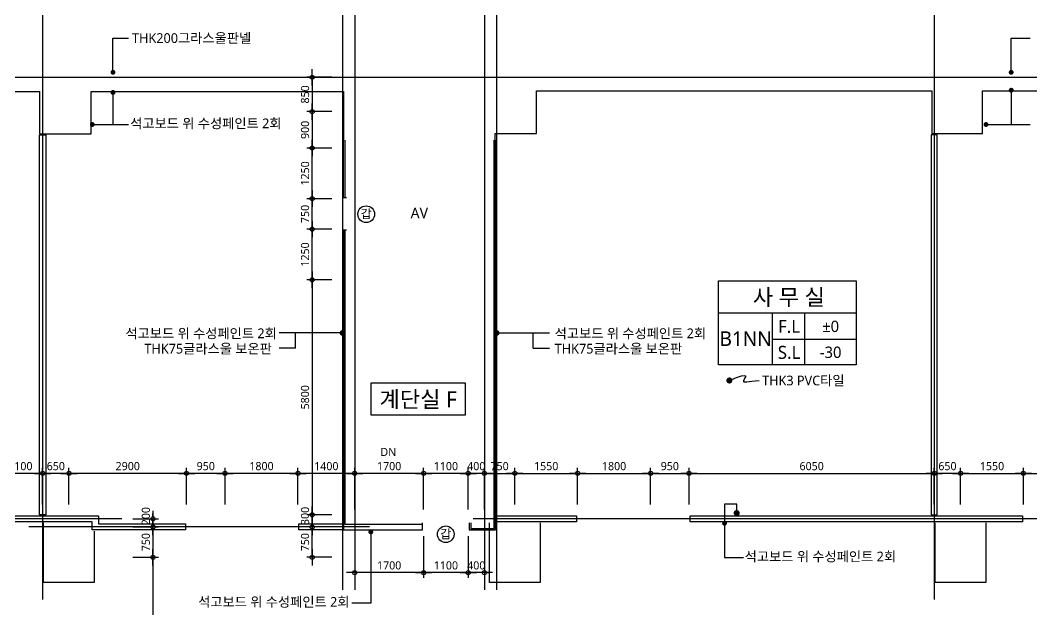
# Model space of a CAD drawing. Header units: millimetres. Extents: x 3775 to 244986, y 1861 to 55808.
# Drawn here: x 192805 to 217764, y 26839 to 41390 of the extents above; entities that cross this region are included whole.
import ezdxf
from ezdxf.enums import TextEntityAlignment as Align

# ---------------------------------------------------------------- set-up
doc = ezdxf.new("R2010")
doc.units = ezdxf.units.MM
doc.header["$LTSCALE"] = 100
doc.header["$MEASUREMENT"] = 0
doc.header["$PDSIZE"] = -10
doc.linetypes.add('CEN', pattern=[62, 60, -1, 0, -1])
doc.layers.get('0').update_dxf_attribs({"linetype": 'CONTINUOUS'})
doc.layers.get('Defpoints').update_dxf_attribs({"color": 171, "linetype": 'CONTINUOUS'})
for name, color, linetype in [('CEN(ST)', 1, 'CEN'), ('INS', 252, 'BATTING'), ('LED', 7, 'CONTINUOUS'), ('NDIM', 7, 'CONTINUOUS'), ('TEXT(MIN)', 7, 'CONTINUOUS'), ('TEXT(NOTE小)', 1, 'CONTINUOUS'), ('TEXT(노트)', 7, 'CONTINUOUS'), ('TEXT(실명)', 3, 'CONTINUOUS'), ('TEXT-기입', 6, 'CONTINUOUS'), ('TITLE', 7, 'CONTINUOUS'), ('WALL-석고보드', 7, 'CONTINUOUS')]:
    doc.layers.add(name, color=color, linetype=linetype)
doc.styles.add('CGS', font='cgse', dxfattribs={"bigfont": 'cgs'})
doc.styles.add('나눔바른고딕', font='NanumBarunGothic.ttf')
doc.linetypes.add('BATTING', pattern='A,0.0001,-0.1,[134,ltypeshp.shx,S=0.1,R=0,X=-0.1,Y=0],-0.2,[134,ltypeshp.shx,S=0.1,R=180,X=0.1,Y=0],-0.1', length=0.4001)
doc.dimstyles.new('NDIM 1200', dxfattribs={"dimscale": 75, "dimtxt": 3, "dimasz": 1, "dimexe": 2, "dimexo": 2, "dimgap": 1, "dimtad": 1, "dimdec": 0, "dimdsep": 46, "dimtxsty": 'CGS', "dimblk": 'DOT0', "dimcen": 1, "dimdle": 8, "dimclrd": 256, "dimclre": 256, "dimclrt": 256, "dimadec": 0, "dimazin": 0, "dimtfac": 1, "dimtdec": 0, "dimtix": 1, "dimtmove": 2, "dimatfit": 3, "dimldrblk": 'DOT0', "dimfxl": 1, "dimtolj": 1, "dimtzin": 0, "dimlwd": -1, "dimlwe": -1, "dimarcsym": 0})

# ---------------------------------------------------------------- blocks, each defined once
blk = doc.blocks.new('DOT0')
blk.add_line((-3, 0), (3, 0))
at = {"color": 6}
blk.add_circle((0, 0), 0.75, dxfattribs=at)
blk = doc.blocks.new('*D411')
at = {"layer": 'Defpoints', "color": 0, "ltscale": 0.4, "transparency": 16777216}
for p in [(200009, 36233), (200626, 36233), (200626, 34983)]:
    blk.add_point(p, dxfattribs=at)
at = {"layer": 'NDIM', "ltscale": 0.4, "transparency": 16777216}
for p, q in [((200492, 36233), (199875, 36233)), ((200009, 35050), (200009, 36166)), ((200492, 34983), (199875, 34983))]:
    blk.add_line(p, q, dxfattribs=at)
at = {"layer": 'NDIM', "ltscale": 0.4, "transparency": 16777216, "xscale": 67, "yscale": 67, "zscale": 67}
for p, rotation in [((200009, 36233), 90), ((200009, 34983), 270)]:
    blk.add_blockref('DOT0', p, dxfattribs=dict(at, rotation=rotation))
at = {"layer": 'NDIM', "ltscale": 0.4, "transparency": 16777216, "insert": (199833, 35608), "char_height": 201, "attachment_point": 5, "rotation": 90, "style": '나눔바른고딕'}
blk.add_mtext('\\A1;1250', dxfattribs=at)
blk = doc.blocks.new('*D412')
at = {"layer": 'Defpoints', "color": 0, "ltscale": 0.4, "transparency": 16777216}
for p in [(200626, 39133), (200009, 38233), (200626, 38233)]:
    blk.add_point(p, dxfattribs=at)
at = {"layer": 'NDIM', "ltscale": 0.4, "transparency": 16777216}
for p, q in [((200492, 39133), (199875, 39133)), ((200009, 39066), (200009, 38300)), ((200492, 38233), (199875, 38233))]:
    blk.add_line(p, q, dxfattribs=at)
at = {"layer": 'NDIM', "ltscale": 0.4, "transparency": 16777216, "xscale": 67, "yscale": 67, "zscale": 67}
for p, rotation in [((200009, 39133), 90), ((200009, 38233), 270)]:
    blk.add_blockref('DOT0', p, dxfattribs=dict(at, rotation=rotation))
at = {"layer": 'NDIM', "ltscale": 0.4, "transparency": 16777216, "insert": (199833, 38683), "char_height": 201, "attachment_point": 5, "rotation": 90, "style": '나눔바른고딕'}
blk.add_mtext('\\A1;900', dxfattribs=at)
blk = doc.blocks.new('*D413')
at = {"layer": 'Defpoints', "color": 0, "ltscale": 0.4, "transparency": 16777216}
for p in [(200626, 39983), (200009, 39133), (200626, 39133)]:
    blk.add_point(p, dxfattribs=at)
at = {"layer": 'NDIM', "ltscale": 0.4, "transparency": 16777216}
for p, q in [((200492, 39983), (199875, 39983)), ((200009, 39916), (200009, 39200)), ((200492, 39133), (199875, 39133))]:
    blk.add_line(p, q, dxfattribs=at)
at = {"layer": 'NDIM', "ltscale": 0.4, "transparency": 16777216, "xscale": 67, "yscale": 67, "zscale": 67}
for p, rotation in [((200009, 39983), 90), ((200009, 39133), 270)]:
    blk.add_blockref('DOT0', p, dxfattribs=dict(at, rotation=rotation))
at = {"layer": 'NDIM', "ltscale": 0.4, "transparency": 16777216, "insert": (199833, 39558), "char_height": 201, "attachment_point": 5, "rotation": 90, "style": '나눔바른고딕'}
blk.add_mtext('\\A1;850', dxfattribs=at)
blk = doc.blocks.new('*D414')
at = {"layer": 'Defpoints', "color": 0, "ltscale": 0.4, "transparency": 16777216}
for p in [(200626, 34983), (200009, 29183), (200626, 29183)]:
    blk.add_point(p, dxfattribs=at)
at = {"layer": 'NDIM', "ltscale": 0.4, "transparency": 16777216}
for p, q in [((200492, 34983), (199875, 34983)), ((200009, 34916), (200009, 29250)), ((200492, 29183), (199875, 29183))]:
    blk.add_line(p, q, dxfattribs=at)
at = {"layer": 'NDIM', "ltscale": 0.4, "transparency": 16777216, "xscale": 67, "yscale": 67, "zscale": 67}
for p, rotation in [((200009, 34983), 90), ((200009, 29183), 270)]:
    blk.add_blockref('DOT0', p, dxfattribs=dict(at, rotation=rotation))
at = {"layer": 'NDIM', "ltscale": 0.4, "transparency": 16777216, "insert": (199833, 32083), "char_height": 201, "attachment_point": 5, "rotation": 90, "style": '나눔바른고딕'}
blk.add_mtext('\\A1;5800', dxfattribs=at)
blk = doc.blocks.new('*D415')
at = {"layer": 'Defpoints', "color": 0, "ltscale": 0.4, "transparency": 16777216}
for p in [(200009, 29183), (200626, 29183), (200626, 28883)]:
    blk.add_point(p, dxfattribs=at)
at = {"layer": 'NDIM', "ltscale": 0.4, "transparency": 16777216}
for p, q in [((200492, 29183), (199875, 29183)), ((200009, 28950), (200009, 29116)), ((200492, 28883), (199875, 28883))]:
    blk.add_line(p, q, dxfattribs=at)
at = {"layer": 'NDIM', "ltscale": 0.4, "transparency": 16777216, "xscale": 67, "yscale": 67, "zscale": 67}
for p, rotation in [((200009, 29183), 90), ((200009, 28883), 270)]:
    blk.add_blockref('DOT0', p, dxfattribs=dict(at, rotation=rotation))
at = {"layer": 'NDIM', "ltscale": 0.4, "transparency": 16777216, "insert": (199833, 29155), "char_height": 201, "attachment_point": 5, "rotation": 90, "style": '나눔바른고딕'}
blk.add_mtext('\\A1;300', dxfattribs=at)
blk = doc.blocks.new('갑종방화문표기')
at = {"layer": 'TEXT(NOTE小)'}
blk.add_circle((0, 0), 150, dxfattribs=at)
at = {"layer": 'TEXT(NOTE小)', "style": '나눔바른고딕'}
blk.add_text('갑', height=160, dxfattribs=at).set_placement((1, 7), align=Align.MIDDLE_CENTER)
blk = doc.blocks.new('*D416')
at = {"layer": 'Defpoints', "color": 0, "ltscale": 0.4, "transparency": 16777216}
for p in [(201058, 28787), (202758, 28787), (201058, 27757)]:
    blk.add_point(p, dxfattribs=at)
at = {"layer": 'NDIM', "ltscale": 0.4, "transparency": 16777216}
for p, q in [((201058, 28653), (201058, 27623)), ((202758, 28653), (202758, 27623)), ((202691, 27757), (201125, 27757))]:
    blk.add_line(p, q, dxfattribs=at)
at = {"layer": 'NDIM', "ltscale": 0.4, "transparency": 16777216, "xscale": 67, "yscale": 67, "zscale": 67, "rotation": 180}
blk.add_blockref('DOT0', (201058, 27757), dxfattribs=at)
at = {"layer": 'NDIM', "ltscale": 0.4, "transparency": 16777216, "xscale": 67, "yscale": 67, "zscale": 67}
blk.add_blockref('DOT0', (202758, 27757), dxfattribs=at)
at = {"layer": 'NDIM', "ltscale": 0.4, "transparency": 16777216, "insert": (201908, 27933), "char_height": 201, "attachment_point": 5, "style": '나눔바른고딕'}
blk.add_mtext('\\A1;1700', dxfattribs=at)
blk = doc.blocks.new('*D417')
at = {"layer": 'Defpoints', "color": 0, "ltscale": 0.4, "transparency": 16777216}
for p in [(202758, 28787), (203858, 28787), (202758, 27757)]:
    blk.add_point(p, dxfattribs=at)
at = {"layer": 'NDIM', "ltscale": 0.4, "transparency": 16777216}
for p, q in [((202758, 28653), (202758, 27623)), ((203858, 28653), (203858, 27623)), ((203791, 27757), (202825, 27757))]:
    blk.add_line(p, q, dxfattribs=at)
at = {"layer": 'NDIM', "ltscale": 0.4, "transparency": 16777216, "xscale": 67, "yscale": 67, "zscale": 67, "rotation": 180}
blk.add_blockref('DOT0', (202758, 27757), dxfattribs=at)
at = {"layer": 'NDIM', "ltscale": 0.4, "transparency": 16777216, "xscale": 67, "yscale": 67, "zscale": 67}
blk.add_blockref('DOT0', (203858, 27757), dxfattribs=at)
at = {"layer": 'NDIM', "ltscale": 0.4, "transparency": 16777216, "insert": (203308, 27933), "char_height": 201, "attachment_point": 5, "style": '나눔바른고딕'}
blk.add_mtext('\\A1;1100', dxfattribs=at)
blk = doc.blocks.new('*D418')
at = {"layer": 'Defpoints', "color": 0, "ltscale": 0.4, "transparency": 16777216}
for p in [(203858, 28787), (204258, 28787), (203858, 27757)]:
    blk.add_point(p, dxfattribs=at)
at = {"layer": 'NDIM', "ltscale": 0.4, "transparency": 16777216}
for p, q in [((203858, 28653), (203858, 27623)), ((204258, 28653), (204258, 27623)), ((203791, 27757), (203724, 27757)), ((204258, 27757), (203858, 27757)), ((204325, 27757), (204392, 27757))]:
    blk.add_line(p, q, dxfattribs=at)
at = {"layer": 'NDIM', "ltscale": 0.4, "transparency": 16777216, "xscale": 67, "yscale": 67, "zscale": 67}
blk.add_blockref('DOT0', (203858, 27757), dxfattribs=at)
at = {"layer": 'NDIM', "ltscale": 0.4, "transparency": 16777216, "xscale": 67, "yscale": 67, "zscale": 67, "rotation": 180}
blk.add_blockref('DOT0', (204258, 27757), dxfattribs=at)
at = {"layer": 'NDIM', "ltscale": 0.4, "transparency": 16777216, "insert": (204058, 27933), "char_height": 201, "attachment_point": 5, "style": '나눔바른고딕'}
blk.add_mtext('\\A1;400', dxfattribs=at)
blk = doc.blocks.new('*D409')
at = {"layer": 'Defpoints', "color": 0, "ltscale": 0.4, "transparency": 16777216}
for p in [(200009, 36983), (200626, 36983), (200626, 36233)]:
    blk.add_point(p, dxfattribs=at)
at = {"layer": 'NDIM', "ltscale": 0.4, "transparency": 16777216}
for p, q in [((200492, 36983), (199875, 36983)), ((200009, 36300), (200009, 36916)), ((200492, 36233), (199875, 36233))]:
    blk.add_line(p, q, dxfattribs=at)
at = {"layer": 'NDIM', "ltscale": 0.4, "transparency": 16777216, "xscale": 67, "yscale": 67, "zscale": 67}
for p, rotation in [((200009, 36983), 90), ((200009, 36233), 270)]:
    blk.add_blockref('DOT0', p, dxfattribs=dict(at, rotation=rotation))
at = {"layer": 'NDIM', "ltscale": 0.4, "transparency": 16777216, "insert": (199833, 36608), "char_height": 201, "attachment_point": 5, "rotation": 90, "style": '나눔바른고딕'}
blk.add_mtext('\\A1;750', dxfattribs=at)
blk = doc.blocks.new('*D410')
at = {"layer": 'Defpoints', "color": 0, "ltscale": 0.4, "transparency": 16777216}
for p in [(200009, 38233), (200626, 38233), (200626, 36983)]:
    blk.add_point(p, dxfattribs=at)
at = {"layer": 'NDIM', "ltscale": 0.4, "transparency": 16777216}
for p, q in [((200492, 38233), (199875, 38233)), ((200009, 37050), (200009, 38166)), ((200492, 36983), (199875, 36983))]:
    blk.add_line(p, q, dxfattribs=at)
at = {"layer": 'NDIM', "ltscale": 0.4, "transparency": 16777216, "xscale": 67, "yscale": 67, "zscale": 67}
for p, rotation in [((200009, 38233), 90), ((200009, 36983), 270)]:
    blk.add_blockref('DOT0', p, dxfattribs=dict(at, rotation=rotation))
at = {"layer": 'NDIM', "ltscale": 0.4, "transparency": 16777216, "insert": (199833, 37608), "char_height": 201, "attachment_point": 5, "rotation": 90, "style": '나눔바른고딕'}
blk.add_mtext('\\A1;1250', dxfattribs=at)
blk = doc.blocks.new('*D435')
at = {"layer": 'Defpoints', "color": 0, "ltscale": 0.4, "transparency": 16777216}
for p in [(195453, 28133), (195453, 23983), (196080, 23983)]:
    blk.add_point(p, dxfattribs=at)
at = {"layer": 'NDIM', "ltscale": 0.4, "transparency": 16777216}
for p, q in [((195587, 28133), (196214, 28133)), ((196080, 28066), (196080, 24050)), ((195587, 23983), (196214, 23983))]:
    blk.add_line(p, q, dxfattribs=at)
at = {"layer": 'NDIM', "ltscale": 0.4, "transparency": 16777216, "xscale": 67, "yscale": 67, "zscale": 67}
for p, rotation in [((196080, 28133), 90), ((196080, 23983), 270)]:
    blk.add_blockref('DOT0', p, dxfattribs=dict(at, rotation=rotation))
at = {"layer": 'NDIM', "ltscale": 0.4, "transparency": 16777216, "insert": (195904, 26058), "char_height": 201, "attachment_point": 5, "rotation": 90, "style": '나눔바른고딕'}
blk.add_mtext('\\A1;4150', dxfattribs=at)
blk = doc.blocks.new('*D436')
at = {"layer": 'Defpoints', "color": 0, "ltscale": 0.4, "transparency": 16777216}
for p in [(195453, 29083), (195453, 28883), (196080, 28883)]:
    blk.add_point(p, dxfattribs=at)
at = {"layer": 'NDIM', "ltscale": 0.4, "transparency": 16777216}
for p, q in [((196080, 29150), (196080, 29217)), ((195587, 29083), (196214, 29083)), ((196080, 29083), (196080, 28883)), ((195587, 28883), (196214, 28883)), ((196080, 28816), (196080, 28749))]:
    blk.add_line(p, q, dxfattribs=at)
at = {"layer": 'NDIM', "ltscale": 0.4, "transparency": 16777216, "xscale": 67, "yscale": 67, "zscale": 67}
for p, rotation in [((196080, 29083), 270), ((196080, 28883), 90)]:
    blk.add_blockref('DOT0', p, dxfattribs=dict(at, rotation=rotation))
at = {"layer": 'NDIM', "ltscale": 0.4, "transparency": 16777216, "insert": (195904, 29150), "char_height": 201, "attachment_point": 5, "rotation": 90, "style": '나눔바른고딕'}
blk.add_mtext('\\A1;200', dxfattribs=at)
blk = doc.blocks.new('*D437')
at = {"layer": 'Defpoints', "color": 0, "ltscale": 0.4, "transparency": 16777216}
for p in [(195453, 28883), (195453, 28133), (196080, 28133)]:
    blk.add_point(p, dxfattribs=at)
at = {"layer": 'NDIM', "ltscale": 0.4, "transparency": 16777216}
for p, q in [((195587, 28883), (196214, 28883)), ((196080, 28816), (196080, 28200)), ((195587, 28133), (196214, 28133))]:
    blk.add_line(p, q, dxfattribs=at)
at = {"layer": 'NDIM', "ltscale": 0.4, "transparency": 16777216, "xscale": 67, "yscale": 67, "zscale": 67}
for p, rotation in [((196080, 28883), 90), ((196080, 28133), 270)]:
    blk.add_blockref('DOT0', p, dxfattribs=dict(at, rotation=rotation))
at = {"layer": 'NDIM', "ltscale": 0.4, "transparency": 16777216, "insert": (195904, 28508), "char_height": 201, "attachment_point": 5, "rotation": 90, "style": '나눔바른고딕'}
blk.add_mtext('\\A1;750', dxfattribs=at)
blk = doc.blocks.new('*D438')
at = {"layer": 'Defpoints', "color": 0, "ltscale": 0.4, "transparency": 16777216}
for p in [(200009, 28883), (200626, 28883), (200626, 28133)]:
    blk.add_point(p, dxfattribs=at)
at = {"layer": 'NDIM', "ltscale": 0.4, "transparency": 16777216}
for p, q in [((200492, 28883), (199875, 28883)), ((200009, 28200), (200009, 28816)), ((200492, 28133), (199875, 28133))]:
    blk.add_line(p, q, dxfattribs=at)
at = {"layer": 'NDIM', "ltscale": 0.4, "transparency": 16777216, "xscale": 67, "yscale": 67, "zscale": 67}
for p, rotation in [((200009, 28883), 90), ((200009, 28133), 270)]:
    blk.add_blockref('DOT0', p, dxfattribs=dict(at, rotation=rotation))
at = {"layer": 'NDIM', "ltscale": 0.4, "transparency": 16777216, "insert": (199833, 28508), "char_height": 201, "attachment_point": 5, "rotation": 90, "style": '나눔바른고딕'}
blk.add_mtext('\\A1;750', dxfattribs=at)
blk = doc.blocks.new('*D441')
at = {"layer": 'Defpoints', "color": 0, "ltscale": 0.4, "transparency": 16777216}
for p in [(208358, 30206), (206558, 29306), (208358, 29306)]:
    blk.add_point(p, dxfattribs=at)
at = {"layer": 'NDIM', "ltscale": 0.4, "transparency": 16777216}
for p, q in [((206558, 29440), (206558, 30340)), ((206625, 30206), (208291, 30206)), ((208358, 29440), (208358, 30340))]:
    blk.add_line(p, q, dxfattribs=at)
at = {"layer": 'NDIM', "ltscale": 0.4, "transparency": 16777216, "xscale": 67, "yscale": 67, "zscale": 67, "rotation": 180}
blk.add_blockref('DOT0', (206558, 30206), dxfattribs=at)
at = {"layer": 'NDIM', "ltscale": 0.4, "transparency": 16777216, "xscale": 67, "yscale": 67, "zscale": 67}
blk.add_blockref('DOT0', (208358, 30206), dxfattribs=at)
at = {"layer": 'NDIM', "ltscale": 0.4, "transparency": 16777216, "insert": (207458, 30383), "char_height": 201, "attachment_point": 5, "style": '나눔바른고딕'}
blk.add_mtext('\\A1;1800', dxfattribs=at)
blk = doc.blocks.new('*D442')
at = {"layer": 'Defpoints', "color": 0, "ltscale": 0.4, "transparency": 16777216}
for p in [(209308, 30206), (208358, 29306), (209308, 29306)]:
    blk.add_point(p, dxfattribs=at)
at = {"layer": 'NDIM', "ltscale": 0.4, "transparency": 16777216}
for p, q in [((208358, 29440), (208358, 30340)), ((208425, 30206), (209241, 30206)), ((209308, 29440), (209308, 30340))]:
    blk.add_line(p, q, dxfattribs=at)
at = {"layer": 'NDIM', "ltscale": 0.4, "transparency": 16777216, "xscale": 67, "yscale": 67, "zscale": 67, "rotation": 180}
blk.add_blockref('DOT0', (208358, 30206), dxfattribs=at)
at = {"layer": 'NDIM', "ltscale": 0.4, "transparency": 16777216, "xscale": 67, "yscale": 67, "zscale": 67}
blk.add_blockref('DOT0', (209308, 30206), dxfattribs=at)
at = {"layer": 'NDIM', "ltscale": 0.4, "transparency": 16777216, "insert": (208833, 30383), "char_height": 201, "attachment_point": 5, "style": '나눔바른고딕'}
blk.add_mtext('\\A1;950', dxfattribs=at)
blk = doc.blocks.new('*D443')
at = {"layer": 'Defpoints', "color": 0, "ltscale": 0.4, "transparency": 16777216}
for p in [(206558, 30206), (205008, 29306), (206558, 29306)]:
    blk.add_point(p, dxfattribs=at)
at = {"layer": 'NDIM', "ltscale": 0.4, "transparency": 16777216}
for p, q in [((205008, 29440), (205008, 30340)), ((205075, 30206), (206491, 30206)), ((206558, 29440), (206558, 30340))]:
    blk.add_line(p, q, dxfattribs=at)
at = {"layer": 'NDIM', "ltscale": 0.4, "transparency": 16777216, "xscale": 67, "yscale": 67, "zscale": 67, "rotation": 180}
blk.add_blockref('DOT0', (205008, 30206), dxfattribs=at)
at = {"layer": 'NDIM', "ltscale": 0.4, "transparency": 16777216, "xscale": 67, "yscale": 67, "zscale": 67}
blk.add_blockref('DOT0', (206558, 30206), dxfattribs=at)
at = {"layer": 'NDIM', "ltscale": 0.4, "transparency": 16777216, "insert": (205783, 30383), "char_height": 201, "attachment_point": 5, "style": '나눔바른고딕'}
blk.add_mtext('\\A1;1550', dxfattribs=at)
blk = doc.blocks.new('*D444')
at = {"layer": 'Defpoints', "color": 0, "ltscale": 0.4, "transparency": 16777216}
for p in [(219358, 30206), (217558, 29306), (219358, 29306)]:
    blk.add_point(p, dxfattribs=at)
at = {"layer": 'NDIM', "ltscale": 0.4, "transparency": 16777216}
for p, q in [((217558, 29440), (217558, 30340)), ((217625, 30206), (219291, 30206)), ((219358, 29440), (219358, 30340))]:
    blk.add_line(p, q, dxfattribs=at)
at = {"layer": 'NDIM', "ltscale": 0.4, "transparency": 16777216, "xscale": 67, "yscale": 67, "zscale": 67, "rotation": 180}
blk.add_blockref('DOT0', (217558, 30206), dxfattribs=at)
at = {"layer": 'NDIM', "ltscale": 0.4, "transparency": 16777216, "xscale": 67, "yscale": 67, "zscale": 67}
blk.add_blockref('DOT0', (219358, 30206), dxfattribs=at)
at = {"layer": 'NDIM', "ltscale": 0.4, "transparency": 16777216, "insert": (218458, 30383), "char_height": 201, "attachment_point": 5, "style": '나눔바른고딕'}
blk.add_mtext('\\A1;1800', dxfattribs=at)
blk = doc.blocks.new('*D446')
at = {"layer": 'Defpoints', "color": 0, "ltscale": 0.4, "transparency": 16777216}
for p in [(217558, 30206), (216008, 29306), (217558, 29306)]:
    blk.add_point(p, dxfattribs=at)
at = {"layer": 'NDIM', "ltscale": 0.4, "transparency": 16777216}
for p, q in [((216008, 29440), (216008, 30340)), ((216075, 30206), (217491, 30206)), ((217558, 29440), (217558, 30340))]:
    blk.add_line(p, q, dxfattribs=at)
at = {"layer": 'NDIM', "ltscale": 0.4, "transparency": 16777216, "xscale": 67, "yscale": 67, "zscale": 67, "rotation": 180}
blk.add_blockref('DOT0', (216008, 30206), dxfattribs=at)
at = {"layer": 'NDIM', "ltscale": 0.4, "transparency": 16777216, "xscale": 67, "yscale": 67, "zscale": 67}
blk.add_blockref('DOT0', (217558, 30206), dxfattribs=at)
at = {"layer": 'NDIM', "ltscale": 0.4, "transparency": 16777216, "insert": (216783, 30383), "char_height": 201, "attachment_point": 5, "style": '나눔바른고딕'}
blk.add_mtext('\\A1;1550', dxfattribs=at)
blk = doc.blocks.new('*D451')
at = {"layer": 'Defpoints', "color": 0, "ltscale": 0.4, "transparency": 16777216}
for p in [(215358, 30206), (215358, 29306), (216008, 29306)]:
    blk.add_point(p, dxfattribs=at)
at = {"layer": 'NDIM', "ltscale": 0.4, "transparency": 16777216}
for p, q in [((215358, 29440), (215358, 30340)), ((215941, 30206), (215425, 30206)), ((216008, 29440), (216008, 30340))]:
    blk.add_line(p, q, dxfattribs=at)
at = {"layer": 'NDIM', "ltscale": 0.4, "transparency": 16777216, "xscale": 67, "yscale": 67, "zscale": 67, "rotation": 180}
blk.add_blockref('DOT0', (215358, 30206), dxfattribs=at)
at = {"layer": 'NDIM', "ltscale": 0.4, "transparency": 16777216, "xscale": 67, "yscale": 67, "zscale": 67}
blk.add_blockref('DOT0', (216008, 30206), dxfattribs=at)
at = {"layer": 'NDIM', "ltscale": 0.4, "transparency": 16777216, "insert": (215683, 30383), "char_height": 201, "attachment_point": 5, "style": '나눔바른고딕'}
blk.add_mtext('\\A1;650', dxfattribs=at)
blk = doc.blocks.new('*D452')
at = {"layer": 'Defpoints', "color": 0, "ltscale": 0.4, "transparency": 16777216}
for p in [(205008, 30206), (204258, 29306), (205008, 29306)]:
    blk.add_point(p, dxfattribs=at)
at = {"layer": 'NDIM', "ltscale": 0.4, "transparency": 16777216}
for p, q in [((204258, 29440), (204258, 30340)), ((204325, 30206), (204941, 30206)), ((205008, 29440), (205008, 30340))]:
    blk.add_line(p, q, dxfattribs=at)
at = {"layer": 'NDIM', "ltscale": 0.4, "transparency": 16777216, "xscale": 67, "yscale": 67, "zscale": 67, "rotation": 180}
blk.add_blockref('DOT0', (204258, 30206), dxfattribs=at)
at = {"layer": 'NDIM', "ltscale": 0.4, "transparency": 16777216, "xscale": 67, "yscale": 67, "zscale": 67}
blk.add_blockref('DOT0', (205008, 30206), dxfattribs=at)
at = {"layer": 'NDIM', "ltscale": 0.4, "transparency": 16777216, "insert": (204633, 30383), "char_height": 201, "attachment_point": 5, "style": '나눔바른고딕'}
blk.add_mtext('\\A1;750', dxfattribs=at)
blk = doc.blocks.new('*D459')
at = {"layer": 'Defpoints', "color": 0, "ltscale": 0.4, "transparency": 16777216}
for p in [(194008, 30206), (194008, 29306), (196908, 29306)]:
    blk.add_point(p, dxfattribs=at)
at = {"layer": 'NDIM', "ltscale": 0.4, "transparency": 16777216}
for p, q in [((194008, 29440), (194008, 30340)), ((196841, 30206), (194075, 30206)), ((196908, 29440), (196908, 30340))]:
    blk.add_line(p, q, dxfattribs=at)
at = {"layer": 'NDIM', "ltscale": 0.4, "transparency": 16777216, "xscale": 67, "yscale": 67, "zscale": 67, "rotation": 180}
blk.add_blockref('DOT0', (194008, 30206), dxfattribs=at)
at = {"layer": 'NDIM', "ltscale": 0.4, "transparency": 16777216, "xscale": 67, "yscale": 67, "zscale": 67}
blk.add_blockref('DOT0', (196908, 30206), dxfattribs=at)
at = {"layer": 'NDIM', "ltscale": 0.4, "transparency": 16777216, "insert": (195458, 30383), "char_height": 201, "attachment_point": 5, "style": '나눔바른고딕'}
blk.add_mtext('\\A1;2900', dxfattribs=at)
blk = doc.blocks.new('*D460')
at = {"layer": 'Defpoints', "color": 0, "ltscale": 0.4, "transparency": 16777216}
for p in [(199658, 30206), (199658, 29306), (201058, 29306)]:
    blk.add_point(p, dxfattribs=at)
at = {"layer": 'NDIM', "ltscale": 0.4, "transparency": 16777216}
for p, q in [((199658, 29440), (199658, 30340)), ((200991, 30206), (199725, 30206)), ((201058, 29440), (201058, 30340))]:
    blk.add_line(p, q, dxfattribs=at)
at = {"layer": 'NDIM', "ltscale": 0.4, "transparency": 16777216, "xscale": 67, "yscale": 67, "zscale": 67, "rotation": 180}
blk.add_blockref('DOT0', (199658, 30206), dxfattribs=at)
at = {"layer": 'NDIM', "ltscale": 0.4, "transparency": 16777216, "xscale": 67, "yscale": 67, "zscale": 67}
blk.add_blockref('DOT0', (201058, 30206), dxfattribs=at)
at = {"layer": 'NDIM', "ltscale": 0.4, "transparency": 16777216, "insert": (200358, 30383), "char_height": 201, "attachment_point": 5, "style": '나눔바른고딕'}
blk.add_mtext('\\A1;1400', dxfattribs=at)
blk = doc.blocks.new('*D461')
at = {"layer": 'Defpoints', "color": 0, "ltscale": 0.4, "transparency": 16777216}
for p in [(197858, 30206), (197858, 29306), (199658, 29306)]:
    blk.add_point(p, dxfattribs=at)
at = {"layer": 'NDIM', "ltscale": 0.4, "transparency": 16777216}
for p, q in [((197858, 29440), (197858, 30340)), ((199591, 30206), (197925, 30206)), ((199658, 29440), (199658, 30340))]:
    blk.add_line(p, q, dxfattribs=at)
at = {"layer": 'NDIM', "ltscale": 0.4, "transparency": 16777216, "xscale": 67, "yscale": 67, "zscale": 67, "rotation": 180}
blk.add_blockref('DOT0', (197858, 30206), dxfattribs=at)
at = {"layer": 'NDIM', "ltscale": 0.4, "transparency": 16777216, "xscale": 67, "yscale": 67, "zscale": 67}
blk.add_blockref('DOT0', (199658, 30206), dxfattribs=at)
at = {"layer": 'NDIM', "ltscale": 0.4, "transparency": 16777216, "insert": (198758, 30383), "char_height": 201, "attachment_point": 5, "style": '나눔바른고딕'}
blk.add_mtext('\\A1;1800', dxfattribs=at)
blk = doc.blocks.new('*D462')
at = {"layer": 'Defpoints', "color": 0, "ltscale": 0.4, "transparency": 16777216}
for p in [(196908, 30206), (196908, 29306), (197858, 29306)]:
    blk.add_point(p, dxfattribs=at)
at = {"layer": 'NDIM', "ltscale": 0.4, "transparency": 16777216}
for p, q in [((196908, 29440), (196908, 30340)), ((197791, 30206), (196975, 30206)), ((197858, 29440), (197858, 30340))]:
    blk.add_line(p, q, dxfattribs=at)
at = {"layer": 'NDIM', "ltscale": 0.4, "transparency": 16777216, "xscale": 67, "yscale": 67, "zscale": 67, "rotation": 180}
blk.add_blockref('DOT0', (196908, 30206), dxfattribs=at)
at = {"layer": 'NDIM', "ltscale": 0.4, "transparency": 16777216, "xscale": 67, "yscale": 67, "zscale": 67}
blk.add_blockref('DOT0', (197858, 30206), dxfattribs=at)
at = {"layer": 'NDIM', "ltscale": 0.4, "transparency": 16777216, "insert": (197383, 30383), "char_height": 201, "attachment_point": 5, "style": '나눔바른고딕'}
blk.add_mtext('\\A1;950', dxfattribs=at)
blk = doc.blocks.new('*D463')
at = {"layer": 'Defpoints', "color": 0, "ltscale": 0.4, "transparency": 16777216}
for p in [(193358, 30206), (193358, 29306), (194008, 29306)]:
    blk.add_point(p, dxfattribs=at)
at = {"layer": 'NDIM', "ltscale": 0.4, "transparency": 16777216}
for p, q in [((193358, 29440), (193358, 30340)), ((193941, 30206), (193425, 30206)), ((194008, 29440), (194008, 30340))]:
    blk.add_line(p, q, dxfattribs=at)
at = {"layer": 'NDIM', "ltscale": 0.4, "transparency": 16777216, "xscale": 67, "yscale": 67, "zscale": 67, "rotation": 180}
blk.add_blockref('DOT0', (193358, 30206), dxfattribs=at)
at = {"layer": 'NDIM', "ltscale": 0.4, "transparency": 16777216, "xscale": 67, "yscale": 67, "zscale": 67}
blk.add_blockref('DOT0', (194008, 30206), dxfattribs=at)
at = {"layer": 'NDIM', "ltscale": 0.4, "transparency": 16777216, "insert": (193683, 30383), "char_height": 201, "attachment_point": 5, "style": '나눔바른고딕'}
blk.add_mtext('\\A1;650', dxfattribs=at)
blk = doc.blocks.new('*D466')
at = {"layer": 'Defpoints', "color": 0, "ltscale": 0.4, "transparency": 16777216}
for p in [(192258, 30206), (192258, 29306), (193358, 29306)]:
    blk.add_point(p, dxfattribs=at)
at = {"layer": 'NDIM', "ltscale": 0.4, "transparency": 16777216}
for p, q in [((192258, 29440), (192258, 30340)), ((193291, 30206), (192325, 30206)), ((193358, 29440), (193358, 30340))]:
    blk.add_line(p, q, dxfattribs=at)
at = {"layer": 'NDIM', "ltscale": 0.4, "transparency": 16777216, "xscale": 67, "yscale": 67, "zscale": 67, "rotation": 180}
blk.add_blockref('DOT0', (192258, 30206), dxfattribs=at)
at = {"layer": 'NDIM', "ltscale": 0.4, "transparency": 16777216, "xscale": 67, "yscale": 67, "zscale": 67}
blk.add_blockref('DOT0', (193358, 30206), dxfattribs=at)
at = {"layer": 'NDIM', "ltscale": 0.4, "transparency": 16777216, "insert": (192808, 30383), "char_height": 201, "attachment_point": 5, "style": '나눔바른고딕'}
blk.add_mtext('\\A1;1100', dxfattribs=at)
blk = doc.blocks.new('*D507')
at = {"layer": 'Defpoints', "color": 0, "ltscale": 0.4, "transparency": 16777216}
for p in [(215358, 30206), (209308, 29306), (215358, 29306)]:
    blk.add_point(p, dxfattribs=at)
at = {"layer": 'NDIM', "ltscale": 0.4, "transparency": 16777216}
for p, q in [((209308, 29440), (209308, 30340)), ((209375, 30206), (215291, 30206)), ((215358, 29440), (215358, 30340))]:
    blk.add_line(p, q, dxfattribs=at)
at = {"layer": 'NDIM', "ltscale": 0.4, "transparency": 16777216, "xscale": 67, "yscale": 67, "zscale": 67, "rotation": 180}
blk.add_blockref('DOT0', (209308, 30206), dxfattribs=at)
at = {"layer": 'NDIM', "ltscale": 0.4, "transparency": 16777216, "xscale": 67, "yscale": 67, "zscale": 67}
blk.add_blockref('DOT0', (215358, 30206), dxfattribs=at)
at = {"layer": 'NDIM', "ltscale": 0.4, "transparency": 16777216, "insert": (212333, 30383), "char_height": 201, "attachment_point": 5, "style": '나눔바른고딕'}
blk.add_mtext('\\A1;6050', dxfattribs=at)
blk = doc.blocks.new('A$C51E23882')
at = {"layer": 'TITLE'}
blk.add_lwpolyline([(8500, 0), (0, 0), (0, 5200), (8500, 5200)], close=True, dxfattribs=at)
for points in [[(8500, 3200), (0, 3200)], [(3300, 3200), (3300, 0)], [(5300, 3200), (5300, 0)], [(3300, 1600), (8500, 1600)]]:
    blk.add_lwpolyline(points, dxfattribs=at)
at = {"layer": 'TITLE', "style": '나눔바른고딕'}
for s, p in [('F.L', (4352, 2378)), ('S.L', (4352, 778))]:
    blk.add_text(s, height=800, dxfattribs=at).set_placement(p, align=Align.MIDDLE)
blk = doc.blocks.new('_Dot')
at = {"color": 0, "linetype": 'ByBlock', "lineweight": -2}
blk.add_line((-0.5, 0), (-1, 0), dxfattribs=at)
at = {"color": 0, "linetype": 'ByBlock', "const_width": 0.5}
blk.add_lwpolyline([(-0.25, 0, 1), (0.25, 0, 1)], format="xyb", close=True, dxfattribs=at)
blk = doc.blocks.new('*D538')
at = {"layer": 'Defpoints', "color": 0, "ltscale": 0.4, "transparency": 16777216}
for p in [(201058, 30206), (201058, 29177), (202758, 29177)]:
    blk.add_point(p, dxfattribs=at)
at = {"layer": 'NDIM', "ltscale": 0.4, "transparency": 16777216}
for p, q in [((201058, 29311), (201058, 30340)), ((202691, 30206), (201125, 30206)), ((202758, 29311), (202758, 30340))]:
    blk.add_line(p, q, dxfattribs=at)
at = {"layer": 'NDIM', "ltscale": 0.4, "transparency": 16777216, "xscale": 67, "yscale": 67, "zscale": 67, "rotation": 180}
blk.add_blockref('DOT0', (201058, 30206), dxfattribs=at)
at = {"layer": 'NDIM', "ltscale": 0.4, "transparency": 16777216, "xscale": 67, "yscale": 67, "zscale": 67}
blk.add_blockref('DOT0', (202758, 30206), dxfattribs=at)
at = {"layer": 'NDIM', "ltscale": 0.4, "transparency": 16777216, "insert": (201908, 30383), "char_height": 201, "attachment_point": 5, "style": '나눔바른고딕'}
blk.add_mtext('\\A1;1700', dxfattribs=at)
blk = doc.blocks.new('*D539')
at = {"layer": 'Defpoints', "color": 0, "ltscale": 0.4, "transparency": 16777216}
for p in [(202758, 30206), (202758, 29177), (203858, 29177)]:
    blk.add_point(p, dxfattribs=at)
at = {"layer": 'NDIM', "ltscale": 0.4, "transparency": 16777216}
for p, q in [((202758, 29311), (202758, 30340)), ((203791, 30206), (202825, 30206)), ((203858, 29311), (203858, 30340))]:
    blk.add_line(p, q, dxfattribs=at)
at = {"layer": 'NDIM', "ltscale": 0.4, "transparency": 16777216, "xscale": 67, "yscale": 67, "zscale": 67, "rotation": 180}
blk.add_blockref('DOT0', (202758, 30206), dxfattribs=at)
at = {"layer": 'NDIM', "ltscale": 0.4, "transparency": 16777216, "xscale": 67, "yscale": 67, "zscale": 67}
blk.add_blockref('DOT0', (203858, 30206), dxfattribs=at)
at = {"layer": 'NDIM', "ltscale": 0.4, "transparency": 16777216, "insert": (203308, 30383), "char_height": 201, "attachment_point": 5, "style": '나눔바른고딕'}
blk.add_mtext('\\A1;1100', dxfattribs=at)
blk = doc.blocks.new('*D540')
at = {"layer": 'Defpoints', "color": 0, "ltscale": 0.4, "transparency": 16777216}
for p in [(203858, 30206), (203858, 29177), (204258, 29177)]:
    blk.add_point(p, dxfattribs=at)
at = {"layer": 'NDIM', "ltscale": 0.4, "transparency": 16777216}
for p, q in [((203791, 30206), (203724, 30206)), ((203858, 29311), (203858, 30340)), ((204258, 30206), (203858, 30206)), ((204258, 29311), (204258, 30340)), ((204325, 30206), (204392, 30206))]:
    blk.add_line(p, q, dxfattribs=at)
at = {"layer": 'NDIM', "ltscale": 0.4, "transparency": 16777216, "xscale": 67, "yscale": 67, "zscale": 67}
blk.add_blockref('DOT0', (203858, 30206), dxfattribs=at)
at = {"layer": 'NDIM', "ltscale": 0.4, "transparency": 16777216, "xscale": 67, "yscale": 67, "zscale": 67, "rotation": 180}
blk.add_blockref('DOT0', (204258, 30206), dxfattribs=at)
at = {"layer": 'NDIM', "ltscale": 0.4, "transparency": 16777216, "insert": (204058, 30383), "char_height": 201, "attachment_point": 5, "style": '나눔바른고딕'}
blk.add_mtext('\\A1;400', dxfattribs=at)

msp = doc.modelspace()

# ---------------------------------------------------------------- linework, layer by layer
at = {"ltscale": 10000}
for p, q in [((200757.8, 33670.3), (199192.1, 33670.3)), ((199596.8, 33292.3), (199596.8, 33670.3)), ((204557.8, 33670.3), (205862.5, 33670.3)), ((205457.8, 33292.3), (205457.8, 33670.3)), ((199596.8, 33292.3), (199192.1, 33292.3)), ((205457.8, 33292.3), (205862.5, 33292.3))]:
    msp.add_line(p, q, dxfattribs=at)
msp.add_lwpolyline([(210483.7, 29198.6), (210483.7, 29448.2), (210183.8, 29448.2), (210183.8, 28125.8)], dxfattribs=at)
at = {"layer": 'CEN(ST)', "ltscale": 10000}
for p, q in [((193357.8, 51732.8), (193357.8, 27092.5)), ((200757.8, 51732.8), (200757.8, 27329.3)), ((201057.8, 51732.8), (201057.8, 27329.3)), ((204257.8, 51732.8), (204257.8, 27329.3)), ((204557.8, 51732.8), (204557.8, 27329.3)), ((215357.8, 51732.8), (215357.8, 27092.5)), ((170790, 39982.8), (234682.7, 39982.8)), ((195312, 29082.8), (181726.5, 29082.8)), ((234682.7, 29082.8), (203977.3, 29082.8)), ((201422.1, 28882.8), (193016.1, 28882.8))]:
    msp.add_line(p, q, dxfattribs=at)
at = {"layer": 'INS', "ltscale": 0.9}
msp.add_line((200820.3, 37007.8), (200820.3, 38432.8), dxfattribs=at)
at = {"layer": 'INS', "ltscale": 2.5}
msp.add_lwpolyline([(170790, 39982.8), (226307.8, 39982.8), (226307.8, 51732.8)], dxfattribs=at)
at = {"layer": 'INS', "ltscale": 0.9}
for points in [[(203920.3, 28982.8), (203920.3, 28845.3), (204495.3, 28845.3), (204495.3, 38432.8)], [(202732.8, 28945.3), (200820.3, 28945.3), (200820.3, 36207.8)]]:
    msp.add_lwpolyline(points, dxfattribs=at)
at = {"layer": 'LED'}
for points, const_width in [([(200793.8, 33670.3, -1), (200721.8, 33670.3, -1)], 72), ([(204521.8, 33670.3, 1), (204593.8, 33670.3, 1)], 72), ([(210302.9, 32535.1, -1), (210302.9, 32460.1, -1)], 75), ([(210483.7, 29187.4, 1), (210483.7, 29262.4, 1)], 75)]:
    msp.add_lwpolyline(points, format="xyb", close=True, dxfattribs=dict(at, const_width=const_width))
msp.add_lwpolyline([(210302.9, 32497.6), (210481.5, 32572), (210599.8, 32612.2), (210668.7, 32624.5), (210699.1, 32615.5), (210701.7, 32591.6), (210687.3, 32559.2), (210666.8, 32524.9), (210651, 32495.1), (210648.8, 32474.9), (210661.8, 32464), (210689.5, 32460.6), (210731.7, 32463.1), (210788, 32469.7), (210858, 32478.8), (210941.5, 32488.7), (211037.9, 32497.6)], dxfattribs=at)
at = {"layer": 'NDIM', "ltscale": 10000}
for points in [[(194582.8, 38815.3), (195093.8, 38815.3)], [(216755.3, 38815.3), (217256, 38815.3)]]:
    msp.add_lwpolyline(points, dxfattribs=at)
at = {"layer": 'TITLE'}
msp.add_lwpolyline([(203783.6, 31640.4), (201467.4, 31640.4), (201467.4, 32440.4), (203783.6, 32440.4)], close=True, dxfattribs=at)
at = {"layer": 'WALL-석고보드', "color": 8, "ltscale": 10000}
for points in [[(204520.3, 38432.8), (204520.3, 38595.3), (205545.3, 38595.3), (205545.3, 39645.3), (215295.3, 39645.3), (215295.3, 38595.3), (216545.3, 38595.3), (216545.3, 39645.3), (226645.3, 39645.3), (226645.3, 49570.3), (227570.3, 49570.3), (227570.3, 50817.8)], [(182457.8, 38582.8), (183557.8, 38582.8), (183557.8, 39632.8), (193282.8, 39632.8), (193282.8, 38582.8), (194557.8, 38582.8), (194557.8, 39632.8), (200782.8, 39632.8), (200782.8, 38432.8)], [(200857.8, 37007.8), (200782.8, 37007.8), (200782.8, 38432.8)], [(203882.8, 28982.8), (203882.8, 28807.8), (204532.8, 28807.8), (204532.8, 38432.8)], [(200857.8, 36207.8), (200782.8, 36207.8), (200782.8, 28807.8), (202732.8, 28807.8), (202732.8, 28982.8)], [(194632.8, 28782.8), (194632.8, 27507.8), (193382.8, 27507.8), (193382.8, 28982.8)], [(200757.8, 28807.8), (199682.8, 28807.8), (199682.8, 28957.8), (200757.8, 28957.8)], [(205632.8, 28982.8), (205632.8, 27507.8), (204382.8, 27507.8), (204382.8, 28982.8)], [(216632.8, 28982.8), (216632.8, 27507.8), (215382.8, 27507.8), (215382.8, 28982.8)]]:
    msp.add_lwpolyline(points, dxfattribs=at)
for points in [[(193432.8, 29182.8), (193282.8, 29182.8), (193282.8, 38557.8), (193432.8, 38557.8)], [(215282.8, 29182.8), (215432.8, 29182.8), (215432.8, 38557.8), (215282.8, 38557.8)], [(196882.8, 28807.8), (194582.8, 28807.8), (194582.8, 29007.8), (192282.8, 29007.8), (192282.8, 29157.8), (194732.8, 29157.8), (194732.8, 28957.8), (196882.8, 28957.8)], [(204557.8, 29157.8), (206532.8, 29157.8), (206532.8, 29007.8), (204557.8, 29007.8)], [(209332.8, 29157.8), (217532.8, 29157.8), (217532.8, 29007.8), (209332.8, 29007.8)]]:
    msp.add_lwpolyline(points, close=True, dxfattribs=at)

# ---------------------------------------------------------------- block references
for name, p, xscale, yscale, zscale in [('갑종방화문표기', (201341.1, 36601.7), 1.374308074059935, 1.374308074059935, 1.374308074059935), ('A$C51E23882', (210035, 32880.1), 0.4, 0.4, 0.4), ('갑종방화문표기', (203303.1, 28701.4), 1.374308074059935, 1.374308074059935, 1.374308074059935)]:
    msp.add_blockref(name, p, dxfattribs=dict(xscale=xscale, yscale=yscale, zscale=zscale))
at = {"layer": 'NDIM', "ltscale": 10000, "xscale": 120, "yscale": 120, "zscale": 120, "rotation": 180}
for p in [(194582.8, 38815.3), (216635.3, 38815.3)]:
    msp.add_blockref('_Dot', p, dxfattribs=at)

# ---------------------------------------------------------------- texts
at = {"layer": 'NDIM', "ltscale": 0.4, "style": '나눔바른고딕'}
msp.add_text('DN', height=200, dxfattribs=at).set_placement((201887.5, 30735.1), align=Align.MIDDLE_CENTER)
at = {"layer": 'TEXT(MIN)', "style": '나눔바른고딕'}
for s, p in [('THK200그라스울판넬', (198505.2, 40949.2)), ('석고보드 위 수성페인트 2회', (199253.1, 38843.4)), ('석고보드 위 수성페인트 2회', (214415.4, 28153.9)), ('석고보드 위 수성페인트 2회', (200929.7, 27033.1))]:
    msp.add_text(s, height=240, dxfattribs=at).set_placement(p, align=Align.MIDDLE_RIGHT)
msp.add_text('AV', height=266.67, dxfattribs=at).set_placement((202652.3, 36631.5), align=Align.MIDDLE_CENTER)
msp.add_text('THK3 PVC타일', height=240, dxfattribs=at).set_placement((211110.1, 32497.6), align=Align.MIDDLE_LEFT)
at = {"layer": 'TEXT(노트)', "style": '나눔바른고딕'}
for s, p in [('석고보드 위 수성페인트 2회', (195400.3, 33661.5)), ('석고보드 위 수성페인트 2회', (205992.4, 33661.5)), ('THK75글라스울 보온판', (195868, 33283.5)), ('THK75글라스울 보온판', (205992.4, 33283.5))]:
    msp.add_text(s, height=240, dxfattribs=at).set_placement(p, align=Align.MIDDLE_LEFT)
at = {"layer": 'TEXT(실명)', "style": '나눔바른고딕'}
for s, p in [('사 무 실', (211770.1, 34557.7)), ('계단실 F', (202625.2, 32038))]:
    msp.add_text(s, height=400, dxfattribs=at).set_placement(p, align=Align.MIDDLE)
at = {"layer": 'TEXT-기입', "style": '나눔바른고딕'}
for s, p in [('±0', (212801.1, 33834.1)), ('-30', (212801.5, 33195.2))]:
    msp.add_text(s, height=280, dxfattribs=at).set_placement(p, align=Align.MIDDLE)
msp.add_text('B1NN', height=360, dxfattribs=at).set_placement((210703.5, 33530.8), align=Align.MIDDLE_CENTER)

# ---------------------------------------------------------------- dimensions: what is measured, and where the dimension line sits
at = {"layer": 'NDIM', "ltscale": 0.4}
for base, p1, p2, angle, picture, middle in [((200009.5, 39132.8), (200625.7, 39982.8), (200625.7, 39132.8), 270, '*D413', (199833.4, 39557.8)), ((200009.5, 38232.8), (200625.7, 39132.8), (200625.7, 38232.8), 270, '*D412', (199833.2, 38682.8)), ((200009.5, 38232.8), (200625.7, 36982.8), (200625.7, 38232.8), 90, '*D410', (199833.4, 37607.8)), ((200009.5, 36982.8), (200625.7, 36232.8), (200625.7, 36982.8), 90, '*D409', (199833.4, 36607.8)), ((200009.5, 36232.8), (200625.7, 34982.8), (200625.7, 36232.8), 90, '*D411', (199833.4, 35607.8)), ((200009.5, 29182.8), (200625.7, 34982.8), (200625.7, 29182.8), 270, '*D414', (199833.4, 32082.8)), ((192257.8, 30206.4), (193357.8, 29305.8), (192257.8, 29305.8), 180, '*D466', (192807.8, 30382.5)), ((193357.8, 30206.4), (194007.8, 29305.8), (193357.8, 29305.8), 180, '*D463', (193682.8, 30382.7)), ((194007.8, 30206.4), (196907.8, 29305.8), (194007.8, 29305.8), 180, '*D459', (195457.8, 30382.7)), ((196907.8, 30206.4), (197857.8, 29305.8), (196907.8, 29305.8), 180, '*D462', (197382.8, 30382.7)), ((197857.8, 30206.4), (199657.8, 29305.8), (197857.8, 29305.8), 180, '*D461', (198757.8, 30382.5)), ((199657.8, 30206.4), (201057.8, 29305.8), (199657.8, 29305.8), 180, '*D460', (200357.8, 30382.5)), ((201057.8, 30206.4), (202757.8, 29176.8), (201057.8, 29176.8), 180, '*D538', (201907.8, 30382.5)), ((202757.8, 30206.4), (203857.8, 29176.8), (202757.8, 29176.8), 180, '*D539', (203307.8, 30382.5)), ((203857.8, 30206.4), (204257.8, 29176.8), (203857.8, 29176.8), 180, '*D540', (204057.8, 30382.5)), ((215357.8, 30206.4), (216007.8, 29305.8), (215357.8, 29305.8), 180, '*D451', (215682.8, 30382.7)), ((196079.7, 28132.8), (195453.1, 28882.8), (195453.1, 28132.8), 270, '*D437', (195903.6, 28507.8)), ((200009.5, 28882.8), (200625.7, 28132.8), (200625.7, 28882.8), 90, '*D438', (199833.4, 28507.8)), ((201057.8, 27757.1), (202757.8, 28786.8), (201057.8, 28786.8), 180, '*D416', (201907.8, 27933.3)), ((202757.8, 27757.1), (203857.8, 28786.8), (202757.8, 28786.8), 180, '*D417', (203307.8, 27933.3)), ((203857.8, 27757.1), (204257.8, 28786.8), (203857.8, 28786.8), 180, '*D418', (204057.8, 27933.3)), ((196079.7, 23982.8), (195453.1, 28132.8), (195453.1, 23982.8), 270, '*D435', (195903.6, 26057.8))]:
    dim = msp.add_linear_dim(base=base, p1=p1, p2=p2, angle=angle, dimstyle='NDIM 1200', override={"dimscale": 67, "dimtxsty": '나눔바른고딕'}, dxfattribs=at)
    dim.commit()
    dim.dimension.update_dxf_attribs({"geometry": picture, "text_midpoint": middle})
for base, p1, p2, picture, middle in [((205007.8, 30206.4), (204257.8, 29305.8), (205007.8, 29305.8), '*D452', (204632.8, 30382.5)), ((206557.8, 30206.4), (205007.8, 29305.8), (206557.8, 29305.8), '*D443', (205782.8, 30382.5)), ((208357.8, 30206.4), (206557.8, 29305.8), (208357.8, 29305.8), '*D441', (207457.8, 30382.5)), ((209307.8, 30206.4), (208357.8, 29305.8), (209307.8, 29305.8), '*D442', (208832.8, 30382.7)), ((215357.8, 30206.4), (209307.8, 29305.8), (215357.8, 29305.8), '*D507', (212332.8, 30382.7)), ((217557.8, 30206.4), (216007.8, 29305.8), (217557.8, 29305.8), '*D446', (216782.8, 30382.5)), ((219357.8, 30206.4), (217557.8, 29305.8), (219357.8, 29305.8), '*D444', (218457.8, 30382.5))]:
    dim = msp.add_linear_dim(base=base, p1=p1, p2=p2, dimstyle='NDIM 1200', override={"dimscale": 67, "dimtxsty": '나눔바른고딕'}, dxfattribs=at)
    dim.commit()
    dim.dimension.update_dxf_attribs({"geometry": picture, "text_midpoint": middle})
for base, p1, p2, angle, picture, middle in [((196079.7, 28882.8), (195453.1, 29082.8), (195453.1, 28882.8), 270, '*D436', (195903.6, 29150.3)), ((200009.5, 29182.8), (200625.7, 28882.8), (200625.7, 29182.8), 90, '*D415', (199833.2, 29155))]:
    dim = msp.add_linear_dim(base=base, p1=p1, p2=p2, angle=angle, dimstyle='NDIM 1200', override={"dimscale": 67, "dimtxsty": '나눔바른고딕'}, dxfattribs=at)
    dim.commit()
    dim.dimension.update_dxf_attribs({"geometry": picture, "text_midpoint": middle, "dimtype": 160})

# ---------------------------------------------------------------- leaders
at = {"layer": 'NDIM', "ltscale": 10000}
for points in [[(195093.8, 40102.9), (195093.8, 40950.3), (195478.8, 40950.3)], [(217256, 40102.9), (217256, 40950.3), (217722.2, 40950.3)], [(217256, 39662.7), (217256, 38815.3), (217722.2, 38815.3)], [(195093.8, 39607.8), (195093.8, 38815.3), (195478.8, 38815.3)], [(210183.8, 28973.2), (210183.8, 28125.8), (210650, 28125.8)], [(201455.5, 28760), (201455.5, 26998.3), (200989.3, 26998.3)]]:
    msp.add_leader(points, dimstyle='NDIM 1200', override={"dimscale": 120, "dimasz": 1, "dimgap": 1, "dimtad": 0, "dimldrblk": 'Dot'}, dxfattribs=at)

doc.saveas('drawing.dxf')
